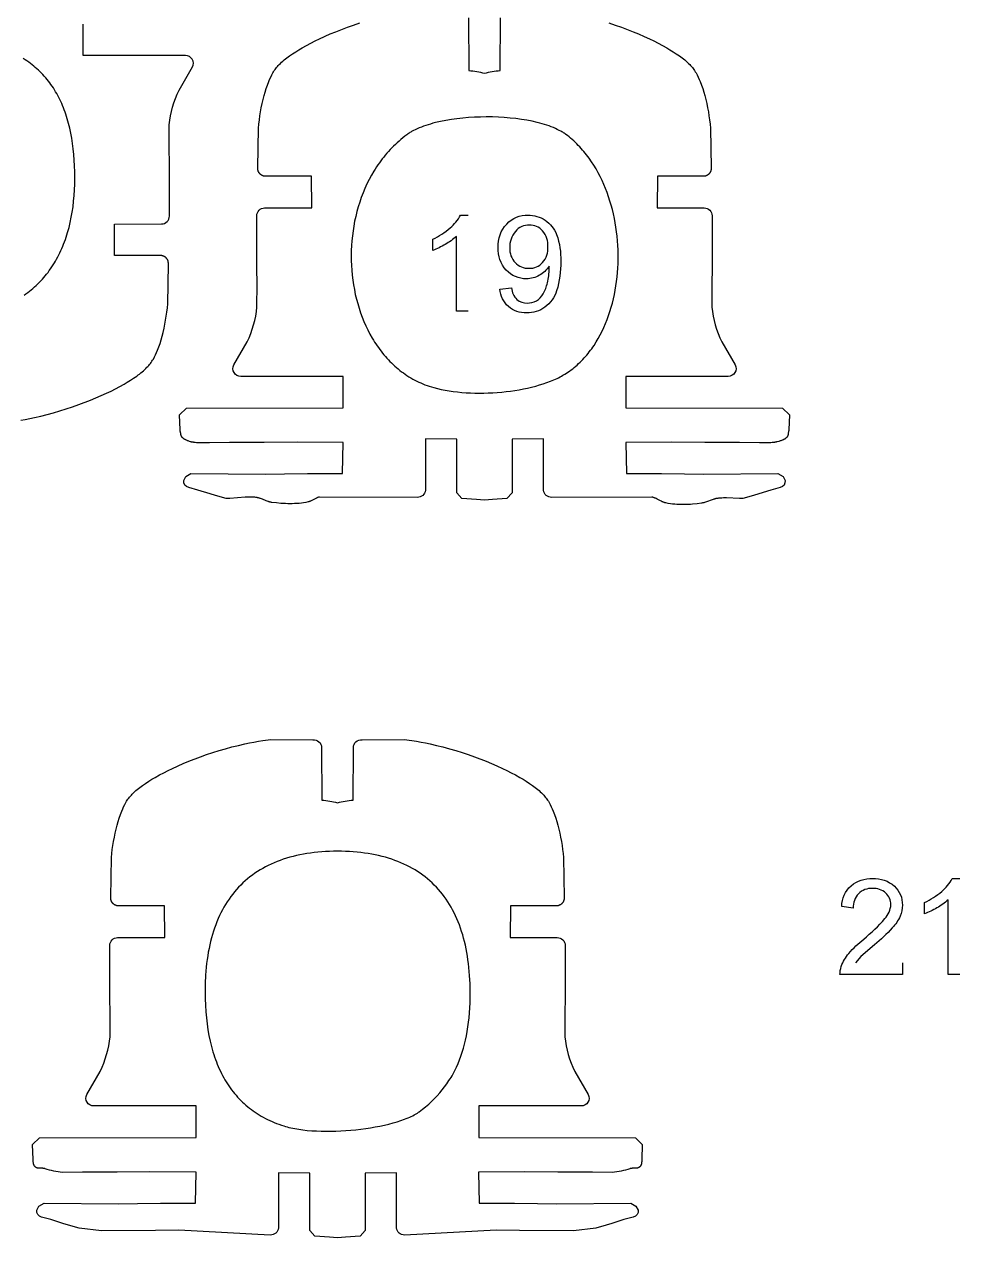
# Model space of a CAD drawing. Extents: x -389 to 108, y -244 to 818.
# Drawn here: x -9.1 to 88.3, y -76.3 to 50.1 of the extents above; entities that cross this region are included whole.
import ezdxf

# ---------------------------------------------------------------- set-up
doc = ezdxf.new("R2010")
doc.units = 0
doc.layers.add('LAYER_1', color=18, linetype='CONTINUOUS')
doc.layers.add('LETTERS', color=1, linetype='CONTINUOUS')

msp = doc.modelspace()

# ---------------------------------------------------------------- linework, layer by layer
at = {"layer": 'LAYER_1'}
for points in [[(37.12, 50.76), (37.15, 45.28, -0.041434), (38.78, 45)], [(38.78, 45, -0.041677), (40.4, 45.28), (40.44, 50.76, -0.444633)], [(-9.5, 8.87), (-9.03, 8.95), (-8.56, 9.04), (-8.09, 9.13), (-7.42, 9.29), (-6.75, 9.45), (-6.08, 9.63), (-5.42, 9.83), (-4.76, 10.03), (-4.11, 10.25), (-3.46, 10.48), (-2.24, 10.94), (-1.68, 11.18), (-1.12, 11.42), (-0.56, 11.68), (-0.1, 11.9), (0.35, 12.13), (0.8, 12.37), (1.25, 12.62), (1.59, 12.82), (1.92, 13.02), (2.25, 13.24), (2.57, 13.46), (2.71, 13.57), (2.85, 13.67), (2.99, 13.78), (3.12, 13.89), (3.26, 14.01), (3.39, 14.12), (3.51, 14.24), (3.64, 14.37), (3.73, 14.46), (3.83, 14.56), (3.91, 14.67), (4, 14.78), (4.08, 14.88), (4.15, 15), (4.23, 15.11), (4.3, 15.23), (4.42, 15.45), (4.53, 15.68), (4.63, 15.9), (4.73, 16.14), (4.87, 16.5), (5, 16.86), (5.11, 17.23), (5.21, 17.6), (5.32, 18.01), (5.42, 18.43), (5.5, 18.86), (5.58, 19.28), (5.65, 19.7), (5.71, 20.13), (5.76, 20.56), (5.8, 20.99), (5.87, 25.12), (5.87, 25.14), (5.87, 25.17), (5.87, 25.19), (5.87, 25.21), (5.87, 25.23), (5.87, 25.25), (5.87, 25.27), (5.86, 25.29), (5.86, 25.31), (5.86, 25.33), (5.85, 25.35), (5.85, 25.38), (5.84, 25.4), (5.84, 25.42), (5.83, 25.44), (5.83, 25.46), (5.82, 25.48), (5.81, 25.49), (5.8, 25.51), (5.8, 25.53), (5.79, 25.55), (5.78, 25.57), (5.77, 25.59), (5.76, 25.61), (5.74, 25.63), (5.73, 25.64), (5.72, 25.66), (5.71, 25.68), (5.7, 25.69), (5.68, 25.71), (5.67, 25.73), (5.65, 25.74), (5.64, 25.76), (5.63, 25.77), (5.61, 25.79), (5.59, 25.8), (5.58, 25.82), (5.56, 25.83), (5.54, 25.84), (5.53, 25.86), (5.51, 25.87), (5.49, 25.88), (5.48, 25.89), (5.46, 25.9), (5.44, 25.91), (5.42, 25.92), (5.4, 25.93), (5.38, 25.94), (5.36, 25.95), (5.34, 25.95), (5.32, 25.96), (5.3, 25.97), (5.28, 25.97), (5.26, 25.98), (5.24, 25.98), (5.22, 25.99), (5.2, 25.99), (5.18, 26), (5.16, 26), (5.14, 26), (5.12, 26), (5.1, 26.01), (5.08, 26.01), (0.4, 26), (0.32, 26.01), (0.29, 26.01), (0.28, 26.01), (0.27, 26.01), (0.25, 29.29), (5.16, 29.3, 0.414363), (5.97, 30.12), (5.97, 35.56), (5.94, 37.22), (5.95, 39.63, -0.088366), (6.98, 43.24), (8.38, 45.65, 0.561891), (7.65, 46.84), (-3.01, 46.84), (-3.01, 50.11)], [(51.74, 50.24), (52.4, 50.02), (53.05, 49.79), (54.27, 49.32), (54.83, 49.09), (55.39, 48.84), (55.95, 48.59), (56.41, 48.37), (56.86, 48.14), (57.31, 47.9), (57.75, 47.65), (58.09, 47.45), (58.42, 47.24), (58.75, 47.03), (59.07, 46.8), (59.36, 46.6), (59.49, 46.49), (59.63, 46.38), (59.76, 46.26), (59.89, 46.14), (60.02, 46.02), (60.15, 45.9), (60.24, 45.8), (60.33, 45.7), (60.42, 45.6), (60.5, 45.49), (60.58, 45.38), (60.66, 45.27), (60.73, 45.16), (60.8, 45.04), (60.92, 44.82), (61.04, 44.59), (61.14, 44.36), (61.24, 44.13), (61.38, 43.77), (61.5, 43.41), (61.62, 43.04), (61.72, 42.67), (61.83, 42.25), (61.92, 41.83), (62.01, 41.41), (62.09, 40.99), (62.15, 40.56), (62.21, 40.14), (62.26, 39.71), (62.3, 39.28), (62.37, 35.14), (62.38, 35.12), (62.38, 35.1), (62.38, 35.08), (62.38, 35.06), (62.38, 35.04), (62.38, 35.02), (62.37, 35), (62.37, 34.97), (62.37, 34.95), (62.36, 34.93), (62.36, 34.91), (62.36, 34.89), (62.35, 34.87), (62.35, 34.85), (62.34, 34.83), (62.33, 34.81), (62.33, 34.79), (62.32, 34.77), (62.31, 34.75), (62.3, 34.73), (62.29, 34.72), (62.28, 34.7), (62.27, 34.68), (62.26, 34.66), (62.25, 34.64), (62.24, 34.62), (62.23, 34.61), (62.22, 34.59), (62.2, 34.57), (62.19, 34.56), (62.18, 34.54), (62.16, 34.52), (62.15, 34.51), (62.13, 34.49), (62.12, 34.48), (62.1, 34.46), (62.08, 34.45), (62.07, 34.44), (62.05, 34.42), (62.03, 34.41), (62.02, 34.4), (62, 34.39), (61.98, 34.38), (61.96, 34.37), (61.94, 34.36), (61.93, 34.35), (61.91, 34.34), (61.89, 34.33), (61.87, 34.32), (61.85, 34.31), (61.83, 34.31), (61.81, 34.3), (61.79, 34.29), (61.77, 34.29), (61.75, 34.28), (61.73, 34.28), (61.71, 34.27), (61.69, 34.27), (61.67, 34.27), (61.65, 34.26), (61.62, 34.26), (61.6, 34.26), (61.58, 34.26), (56.91, 34.26), (56.83, 34.26), (56.8, 34.26), (56.79, 34.26), (56.78, 34.26), (56.76, 30.98), (61.66, 30.97, -0.414085), (62.48, 30.15), (62.48, 24.71), (62.45, 23.05), (62.46, 20.64, 0.088363), (63.48, 17.02), (64.88, 14.62, -0.561733), (64.16, 13.43), (53.5, 13.43), (53.5, 10.16), (69.8, 10.11), (70.52, 9.42), (70.47, 7.86), (70.46, 7.84), (70.46, 7.82), (70.45, 7.79), (70.45, 7.77), (70.44, 7.72), (70.4, 7.46), (70.39, 7.41), (70.39, 7.39), (70.38, 7.36), (70.38, 7.34), (70.37, 7.31), (70.36, 7.29), (70.36, 7.27), (70.35, 7.24), (70.34, 7.23), (70.34, 7.22), (70.33, 7.21), (70.33, 7.2), (70.32, 7.19), (70.32, 7.18), (70.31, 7.17), (70.3, 7.16), (70.3, 7.15), (70.29, 7.14), (70.29, 7.13), (70.28, 7.12), (70.27, 7.11), (70.26, 7.1), (70.25, 7.09), (70.24, 7.07), (70.23, 7.06), (70.22, 7.05), (70.21, 7.04), (70.2, 7.03), (70.18, 7.01), (70.17, 7), (70.16, 6.99), (70.15, 6.98), (70.12, 6.96), (70.09, 6.94), (70.07, 6.92), (70.04, 6.9), (70.01, 6.89), (69.98, 6.87), (69.95, 6.85), (69.92, 6.84), (69.89, 6.82), (69.86, 6.81), (69.83, 6.79), (69.76, 6.77), (69.7, 6.74), (69.63, 6.72), (69.57, 6.7), (69.44, 6.66), (69.25, 6.61), (69.19, 6.6), (69.13, 6.58), (69.08, 6.57), (69.02, 6.56), (68.96, 6.55), (68.84, 6.54), (68.72, 6.53), (68.6, 6.52), (68.36, 6.51), (67.64, 6.5), (67.52, 6.49), (67.4, 6.49), (65.34, 6.53), (61.71, 6.54), (58.29, 6.56), (53.48, 6.55), (53.55, 3.31), (57.2, 3.3), (59.59, 3.26), (61.58, 3.25), (69.33, 3.31), (69.86, 2.99), (70.07, 2.58, -0.39975), (69.57, 1.84), (68.6, 1.59), (67.35, 1.19), (66.77, 1.03), (65.67, 0.69), (65.5, 0.69), (65.33, 0.7), (63.98, 0.76), (63.82, 0.76), (63.65, 0.76), (63.48, 0.75), (63.31, 0.74), (63.14, 0.73), (63.06, 0.72), (62.98, 0.7), (62.93, 0.7), (62.87, 0.69), (62.82, 0.68), (62.77, 0.66), (62.72, 0.65), (62.67, 0.64), (62.57, 0.61), (62.47, 0.57), (61.88, 0.35), (61.78, 0.32), (61.68, 0.29), (61.63, 0.27), (61.58, 0.26), (61.52, 0.25), (61.47, 0.24), (61.42, 0.23), (61.37, 0.22), (60.91, 0.16), (60.45, 0.11), (60.21, 0.09), (59.98, 0.08), (59.75, 0.07), (59.52, 0.07), (59.28, 0.07), (59.05, 0.08), (58.82, 0.09), (58.59, 0.11), (58.36, 0.13), (58.13, 0.16), (57.9, 0.2), (57.67, 0.24), (57.62, 0.26), (57.57, 0.27), (57.53, 0.28), (57.48, 0.3), (57.43, 0.32), (57.39, 0.33), (57.34, 0.35), (57.29, 0.37), (57.2, 0.42), (57.11, 0.46), (56.75, 0.65), (56.66, 0.69), (56.57, 0.73), (56.52, 0.75), (56.48, 0.77), (56.43, 0.79), (56.38, 0.81), (56.34, 0.82), (56.29, 0.83), (56.24, 0.85), (56.19, 0.86), (45.77, 0.82, -0.39837), (44.93, 1.57), (44.91, 6.92), (41.66, 6.89), (41.66, 1.29), (41.12, 0.69), (39.61, 0.61), (38.78, 0.54), (37.94, 0.61), (36.43, 0.69), (35.89, 1.29), (35.89, 6.89), (32.64, 6.92), (32.62, 1.57, -0.398376), (31.79, 0.82), (21.59, 0.86), (21.57, 0.85), (21.55, 0.85), (21.51, 0.84), (21.48, 0.83), (21.44, 0.81), (21.4, 0.8), (21.36, 0.79), (21.33, 0.77), (21.29, 0.75), (21.22, 0.72), (21.15, 0.68), (20.86, 0.53), (20.79, 0.49), (20.72, 0.45), (20.68, 0.44), (20.64, 0.42), (20.61, 0.41), (20.57, 0.39), (20.53, 0.38), (20.49, 0.37), (20.46, 0.36), (20.44, 0.35), (20.42, 0.35), (20.19, 0.3), (19.95, 0.26), (19.72, 0.23), (19.48, 0.2), (19.25, 0.18), (19.01, 0.17), (18.77, 0.16), (18.53, 0.16), (18.3, 0.16), (18.06, 0.17), (17.82, 0.18), (17.58, 0.19), (17.11, 0.24), (16.64, 0.3), (16.59, 0.3), (16.54, 0.31), (16.49, 0.32), (16.44, 0.34), (16.39, 0.35), (16.34, 0.37), (16.29, 0.38), (16.24, 0.4), (16.14, 0.43), (16.04, 0.47), (15.66, 0.63), (15.56, 0.67), (15.46, 0.71), (15.41, 0.72), (15.36, 0.74), (15.31, 0.75), (15.26, 0.77), (15.21, 0.78), (15.16, 0.79), (15.11, 0.8), (15.06, 0.81), (14.96, 0.82), (14.86, 0.83), (14.76, 0.84), (14.66, 0.84), (14.47, 0.85), (14.27, 0.85), (14.07, 0.85), (13.87, 0.84), (12.28, 0.71), (12.08, 0.7), (11.88, 0.69), (10.78, 1.03), (10.2, 1.19), (8.95, 1.59), (7.98, 1.84, -0.399527), (7.48, 2.58), (7.7, 2.99), (8.22, 3.31), (15.98, 3.25), (17.96, 3.26), (20.35, 3.3), (24.01, 3.31), (24.07, 6.55), (19.26, 6.56), (15.84, 6.54), (12.22, 6.53), (10.15, 6.49), (10.02, 6.49), (9.9, 6.5), (9.02, 6.51), (8.9, 6.51), (8.78, 6.52), (8.65, 6.53), (8.59, 6.54), (8.53, 6.55), (8.47, 6.56), (8.41, 6.57), (8.35, 6.58), (8.29, 6.59), (8.23, 6.61), (8.17, 6.62), (8.05, 6.66), (7.93, 6.7), (7.87, 6.72), (7.81, 6.75), (7.75, 6.77), (7.69, 6.8), (7.66, 6.81), (7.63, 6.83), (7.6, 6.84), (7.57, 6.86), (7.55, 6.88), (7.52, 6.89), (7.49, 6.91), (7.47, 6.93), (7.44, 6.95), (7.42, 6.97), (7.4, 6.99), (7.37, 7.01), (7.35, 7.03), (7.34, 7.04), (7.33, 7.05), (7.32, 7.06), (7.31, 7.07), (7.3, 7.09), (7.29, 7.1), (7.28, 7.11), (7.27, 7.12), (7.27, 7.13), (7.26, 7.14), (7.25, 7.15), (7.25, 7.16), (7.24, 7.17), (7.24, 7.18), (7.23, 7.19), (7.23, 7.2), (7.22, 7.21), (7.22, 7.22), (7.21, 7.23), (7.21, 7.25), (7.2, 7.27), (7.19, 7.29), (7.18, 7.32), (7.18, 7.34), (7.17, 7.36), (7.17, 7.39), (7.16, 7.41), (7.15, 7.46), (7.11, 7.72), (7.11, 7.77), (7.1, 7.82), (7.09, 7.84), (7.09, 7.86), (7.03, 9.42), (7.75, 10.11), (24.05, 10.16), (24.05, 13.43), (13.4, 13.43, -0.561899), (12.67, 14.62), (14.07, 17.02, 0.088374), (15.09, 20.64), (15.11, 23.05), (15.07, 24.71), (15.07, 30.15, -0.414408), (15.89, 30.97), (20.8, 30.98), (20.78, 34.26), (20.77, 34.26), (20.76, 34.26), (20.73, 34.26), (20.37, 34.26), (15.97, 34.26), (15.95, 34.26), (15.93, 34.26), (15.91, 34.26), (15.89, 34.27), (15.87, 34.27), (15.84, 34.27), (15.82, 34.28), (15.8, 34.28), (15.78, 34.29), (15.76, 34.29), (15.74, 34.3), (15.72, 34.31), (15.7, 34.31), (15.68, 34.32), (15.66, 34.33), (15.65, 34.34), (15.63, 34.35), (15.61, 34.36), (15.59, 34.37), (15.57, 34.38), (15.55, 34.39), (15.54, 34.4), (15.52, 34.41), (15.5, 34.42), (15.48, 34.44), (15.47, 34.45), (15.45, 34.46), (15.44, 34.48), (15.42, 34.49), (15.41, 34.51), (15.39, 34.52), (15.38, 34.54), (15.36, 34.56), (15.35, 34.57), (15.34, 34.59), (15.32, 34.61), (15.31, 34.62), (15.3, 34.64), (15.29, 34.66), (15.28, 34.68), (15.27, 34.7), (15.26, 34.72), (15.25, 34.73), (15.24, 34.75), (15.23, 34.77), (15.23, 34.79), (15.22, 34.81), (15.21, 34.83), (15.21, 34.85), (15.2, 34.87), (15.2, 34.89), (15.19, 34.91), (15.19, 34.93), (15.18, 34.95), (15.18, 34.97), (15.18, 35), (15.18, 35.02), (15.18, 35.04), (15.18, 35.06), (15.18, 35.08), (15.18, 35.1), (15.18, 35.12), (15.18, 35.14), (15.25, 39.28), (15.29, 39.71), (15.34, 40.14), (15.4, 40.56), (15.47, 40.99), (15.54, 41.41), (15.63, 41.83), (15.73, 42.25), (15.83, 42.67), (15.94, 43.04), (16.05, 43.41), (16.18, 43.77), (16.31, 44.13), (16.41, 44.36), (16.52, 44.59), (16.63, 44.82), (16.75, 45.04), (16.82, 45.16), (16.89, 45.27), (16.97, 45.38), (17.05, 45.49), (17.13, 45.6), (17.22, 45.7), (17.31, 45.8), (17.41, 45.9), (17.53, 46.02), (17.66, 46.14), (17.79, 46.26), (17.92, 46.38), (18.06, 46.49), (18.2, 46.6), (18.34, 46.7), (18.48, 46.8), (18.8, 47.03), (19.13, 47.24), (19.46, 47.45), (19.8, 47.65), (20.24, 47.9), (20.69, 48.14), (21.15, 48.37), (21.61, 48.59), (22.72, 49.09), (23.29, 49.32), (24.5, 49.79), (25.15, 50.02), (25.81, 50.24)]]:
    msp.add_lwpolyline(points, format="xyb", dxfattribs=at)
msp.add_lwpolyline([(-9.15, 21.9), (-8.96, 22.03), (-8.78, 22.16), (-8.59, 22.3), (-8.41, 22.45), (-8.24, 22.59), (-8.07, 22.74), (-7.9, 22.9), (-7.73, 23.05), (-7.57, 23.22), (-7.41, 23.38), (-7.25, 23.55), (-7.1, 23.72), (-6.95, 23.9), (-6.81, 24.08), (-6.66, 24.26), (-6.53, 24.45), (-6.39, 24.64), (-6.26, 24.84), (-6.13, 25.03), (-6, 25.24), (-5.88, 25.44), (-5.77, 25.65), (-5.65, 25.86), (-5.54, 26.08), (-5.43, 26.3), (-5.33, 26.52), (-5.23, 26.75), (-5.13, 26.98), (-5.04, 27.21), (-4.95, 27.44), (-4.86, 27.68), (-4.78, 27.93), (-4.62, 28.42), (-4.48, 28.93), (-4.35, 29.45), (-4.24, 29.99), (-4.15, 30.54), (-4.06, 31.1), (-4, 31.67), (-3.94, 32.25), (-3.91, 32.85), (-3.88, 33.46), (-3.87, 34.08), (-3.88, 34.72), (-3.9, 35.34), (-3.93, 35.94), (-3.98, 36.53), (-4.04, 37.11), (-4.11, 37.67), (-4.19, 38.22), (-4.29, 38.75), (-4.4, 39.26), (-4.52, 39.77), (-4.66, 40.25), (-4.81, 40.73), (-4.89, 40.96), (-4.97, 41.19), (-5.06, 41.41), (-5.15, 41.63), (-5.24, 41.85), (-5.34, 42.06), (-5.44, 42.27), (-5.54, 42.48), (-5.65, 42.68), (-5.76, 42.88), (-5.87, 43.07), (-5.99, 43.27), (-6.11, 43.46), (-6.23, 43.64), (-6.36, 43.82), (-6.49, 44), (-6.63, 44.18), (-6.76, 44.35), (-6.9, 44.52), (-7.05, 44.68), (-7.2, 44.85), (-7.35, 45), (-7.5, 45.16), (-7.66, 45.31), (-7.82, 45.46), (-7.99, 45.6), (-8.15, 45.75), (-8.33, 45.88), (-8.5, 46.02), (-8.68, 46.15), (-8.86, 46.28), (-9.05, 46.4), (-9.24, 46.53)], dxfattribs=at)
for points in [[(46.95, 13.54), (47.13, 13.64), (47.3, 13.75), (47.47, 13.86), (47.64, 13.98), (47.8, 14.1), (47.96, 14.22), (48.12, 14.35), (48.28, 14.48), (48.43, 14.61), (48.58, 14.75), (48.73, 14.89), (48.87, 15.04), (49.02, 15.19), (49.16, 15.34), (49.29, 15.49), (49.43, 15.65), (49.56, 15.81), (49.69, 15.97), (49.81, 16.14), (49.94, 16.31), (50.06, 16.48), (50.18, 16.65), (50.41, 17.01), (50.62, 17.38), (50.83, 17.75), (51.03, 18.14), (51.21, 18.53), (51.38, 18.93), (51.55, 19.35), (51.7, 19.76), (51.84, 20.19), (51.97, 20.62), (52.09, 21.06), (52.2, 21.5), (52.3, 21.95), (52.39, 22.4), (52.46, 22.86), (52.53, 23.32), (52.58, 23.78), (52.63, 24.25), (52.66, 24.71), (52.68, 25.18), (52.69, 25.66), (52.69, 26.13), (52.68, 26.6), (52.66, 27.07), (52.63, 27.54), (52.58, 28.02), (52.53, 28.49), (52.46, 28.95), (52.39, 29.42), (52.3, 29.88), (52.2, 30.34), (52.09, 30.79), (51.97, 31.24), (51.84, 31.69), (51.7, 32.13), (51.54, 32.56), (51.38, 32.99), (51.2, 33.41), (51.02, 33.83), (50.82, 34.24), (50.61, 34.64), (50.39, 35.03), (50.16, 35.41), (49.92, 35.78), (49.67, 36.14), (49.4, 36.49), (49.27, 36.67), (49.13, 36.83), (48.99, 37), (48.84, 37.16), (48.69, 37.32), (48.54, 37.48), (48.39, 37.64), (48.24, 37.79), (48.08, 37.94), (47.92, 38.08), (47.75, 38.22), (47.59, 38.36), (47.42, 38.5), (47.25, 38.63), (47.17, 38.68), (47.09, 38.74), (47.01, 38.79), (46.92, 38.85), (46.83, 38.9), (46.74, 38.95), (46.56, 39.05), (46.36, 39.15), (46.16, 39.25), (45.95, 39.34), (45.73, 39.43), (45.51, 39.51), (45.27, 39.59), (45.03, 39.67), (44.79, 39.74), (44.53, 39.81), (44.28, 39.87), (43.74, 39.99), (43.19, 40.1), (42.62, 40.19), (42.04, 40.27), (41.44, 40.33), (40.83, 40.38), (40.22, 40.42), (39.6, 40.44), (38.97, 40.44), (38.35, 40.43), (37.73, 40.41), (37.12, 40.37), (36.51, 40.32), (35.91, 40.26), (35.33, 40.18), (34.75, 40.08), (34.2, 39.97), (33.67, 39.85), (33.41, 39.78), (33.15, 39.71), (32.91, 39.64), (32.67, 39.56), (32.43, 39.48), (32.21, 39.39), (31.99, 39.31), (31.77, 39.21), (31.57, 39.12), (31.38, 39.02), (31.19, 38.92), (31.1, 38.86), (31.01, 38.81), (30.93, 38.76), (30.84, 38.7), (30.76, 38.64), (30.68, 38.59), (30.48, 38.43), (30.27, 38.27), (30.07, 38.1), (29.88, 37.93), (29.68, 37.76), (29.5, 37.59), (29.31, 37.41), (29.13, 37.22), (28.96, 37.04), (28.78, 36.85), (28.62, 36.66), (28.45, 36.46), (28.29, 36.27), (28.13, 36.07), (27.98, 35.86), (27.83, 35.66), (27.68, 35.45), (27.54, 35.24), (27.4, 35.02), (27.27, 34.81), (27.01, 34.37), (26.77, 33.92), (26.54, 33.47), (26.33, 33), (26.14, 32.53), (25.95, 32.05), (25.79, 31.57), (25.63, 31.08), (25.49, 30.59), (25.37, 30.09), (25.26, 29.59), (25.17, 29.08), (25.09, 28.57), (25.02, 28.06), (24.97, 27.55), (24.93, 27.04), (24.91, 26.52), (24.9, 26.01), (24.91, 25.5), (24.93, 24.99), (24.96, 24.48), (25.01, 23.97), (25.07, 23.46), (25.14, 22.96), (25.23, 22.46), (25.33, 21.97), (25.45, 21.48), (25.58, 21), (25.72, 20.52), (25.87, 20.06), (26.04, 19.59), (26.23, 19.14), (26.42, 18.69), (26.63, 18.26), (26.85, 17.83), (27.09, 17.41), (27.21, 17.21), (27.34, 17), (27.47, 16.8), (27.6, 16.61), (27.73, 16.42), (27.87, 16.22), (28.01, 16.04), (28.16, 15.85), (28.31, 15.67), (28.46, 15.49), (28.61, 15.32), (28.77, 15.15), (28.93, 14.98), (29.09, 14.82), (29.26, 14.66), (29.43, 14.5), (29.61, 14.35), (29.78, 14.2), (29.96, 14.05), (30.14, 13.91), (30.33, 13.78), (30.52, 13.64), (30.71, 13.51), (30.91, 13.39), (31.11, 13.27), (31.31, 13.15), (31.51, 13.04), (31.72, 12.94), (31.93, 12.83), (32.14, 12.74), (32.36, 12.64), (32.58, 12.56), (32.8, 12.47), (33.03, 12.4), (33.25, 12.32), (33.49, 12.25), (33.87, 12.15), (34.27, 12.06), (34.68, 11.98), (35.1, 11.91), (35.53, 11.85), (35.96, 11.8), (36.41, 11.75), (36.86, 11.72), (37.32, 11.7), (37.78, 11.68), (38.24, 11.68), (38.71, 11.68), (39.17, 11.7), (39.64, 11.72), (40.11, 11.75), (40.57, 11.79), (41.03, 11.84), (41.49, 11.9), (41.95, 11.96), (42.39, 12.03), (42.84, 12.12), (43.27, 12.21), (43.69, 12.31), (44.11, 12.41), (44.51, 12.53), (44.9, 12.65), (45.28, 12.78), (45.65, 12.91), (46, 13.06), (46.17, 13.13), (46.34, 13.21), (46.5, 13.29), (46.65, 13.37), (46.81, 13.45)], [(31.97, -63.17), (32.32, -62.91), (32.65, -62.64), (32.97, -62.36), (33.27, -62.08), (33.57, -61.79), (33.85, -61.5), (34.12, -61.2), (34.38, -60.89), (34.63, -60.57), (34.86, -60.25), (34.97, -60.09), (35.08, -59.92), (35.19, -59.75), (35.3, -59.58), (35.4, -59.41), (35.5, -59.23), (35.68, -58.88), (35.86, -58.51), (36.03, -58.14), (36.19, -57.76), (36.33, -57.37), (36.47, -56.96), (36.59, -56.55), (36.7, -56.13), (36.81, -55.7), (36.9, -55.25), (36.98, -54.8), (37.05, -54.33), (37.12, -53.85), (37.17, -53.37), (37.21, -52.86), (37.25, -52.35), (37.27, -51.83), (37.28, -51.29), (37.29, -50.74), (37.27, -49.85), (37.23, -48.99), (37.2, -48.56), (37.16, -48.15), (37.12, -47.74), (37.06, -47.34), (37.01, -46.95), (36.94, -46.56), (36.87, -46.18), (36.79, -45.81), (36.7, -45.44), (36.61, -45.08), (36.51, -44.73), (36.4, -44.38), (36.29, -44.04), (36.17, -43.71), (36.04, -43.38), (35.91, -43.06), (35.77, -42.75), (35.62, -42.45), (35.46, -42.15), (35.3, -41.86), (35.13, -41.57), (34.96, -41.3), (34.78, -41.03), (34.59, -40.76), (34.4, -40.51), (34.2, -40.26), (33.99, -40.01), (33.77, -39.78), (33.55, -39.55), (33.33, -39.33), (33.09, -39.12), (32.85, -38.91), (32.6, -38.71), (32.35, -38.52), (32.09, -38.33), (31.82, -38.15), (31.55, -37.98), (31.27, -37.82), (30.98, -37.66), (30.69, -37.51), (30.39, -37.37), (30.08, -37.23), (29.77, -37.1), (29.45, -36.98), (29.13, -36.87), (28.79, -36.76), (28.46, -36.66), (28.11, -36.57), (27.76, -36.49), (27.4, -36.41), (27.04, -36.34), (26.67, -36.28), (26.29, -36.22), (25.91, -36.17), (25.52, -36.13), (25.12, -36.1), (24.72, -36.07), (24.31, -36.05), (23.9, -36.04), (23.48, -36.04), (23.06, -36.04), (22.64, -36.05), (22.24, -36.07), (21.83, -36.1), (21.44, -36.13), (21.05, -36.17), (20.67, -36.22), (20.29, -36.28), (19.92, -36.34), (19.56, -36.41), (19.2, -36.49), (18.85, -36.57), (18.5, -36.66), (18.17, -36.76), (17.83, -36.87), (17.51, -36.98), (17.19, -37.1), (16.88, -37.23), (16.57, -37.37), (16.27, -37.51), (15.98, -37.66), (15.69, -37.82), (15.41, -37.98), (15.14, -38.15), (14.87, -38.33), (14.61, -38.52), (14.35, -38.71), (14.11, -38.91), (13.87, -39.12), (13.63, -39.33), (13.4, -39.55), (13.18, -39.78), (12.97, -40.01), (12.76, -40.26), (12.56, -40.5), (12.37, -40.76), (12.18, -41.02), (12, -41.29), (11.82, -41.57), (11.65, -41.85), (11.49, -42.14), (11.34, -42.44), (11.19, -42.74), (11.05, -43.05), (10.92, -43.37), (10.79, -43.7), (10.67, -44.03), (10.56, -44.37), (10.45, -44.71), (10.35, -45.06), (10.26, -45.42), (10.17, -45.79), (10.1, -46.16), (10.02, -46.54), (9.96, -46.92), (9.9, -47.32), (9.85, -47.71), (9.81, -48.12), (9.77, -48.53), (9.74, -48.95), (9.7, -49.81), (9.69, -50.69), (9.7, -51.39), (9.72, -52.07), (9.77, -52.74), (9.83, -53.38), (9.9, -54.02), (9.99, -54.63), (10.09, -55.23), (10.22, -55.81), (10.35, -56.37), (10.43, -56.65), (10.51, -56.92), (10.59, -57.19), (10.68, -57.45), (10.77, -57.71), (10.86, -57.96), (10.96, -58.21), (11.06, -58.46), (11.17, -58.7), (11.28, -58.94), (11.39, -59.17), (11.51, -59.4), (11.63, -59.62), (11.76, -59.84), (11.89, -60.06), (12.02, -60.27), (12.16, -60.48), (12.3, -60.68), (12.45, -60.88), (12.6, -61.08), (12.75, -61.27), (12.91, -61.45), (13.07, -61.64), (13.24, -61.81), (13.41, -61.99), (13.58, -62.16), (13.76, -62.32), (13.94, -62.48), (14.13, -62.64), (14.32, -62.79), (14.51, -62.94), (14.71, -63.08), (14.91, -63.22), (15.11, -63.36), (15.32, -63.49), (15.53, -63.61), (15.75, -63.74), (15.97, -63.85), (16.2, -63.97), (16.43, -64.08), (16.66, -64.18), (16.89, -64.28), (17.13, -64.38), (17.38, -64.47), (17.63, -64.56), (17.88, -64.64), (18.05, -64.7), (18.24, -64.75), (18.42, -64.8), (18.62, -64.84), (18.81, -64.88), (19.02, -64.92), (19.44, -64.99), (19.88, -65.05), (20.33, -65.1), (20.8, -65.14), (21.29, -65.16), (21.78, -65.18), (22.28, -65.19), (22.79, -65.18), (23.31, -65.17), (23.83, -65.15), (24.35, -65.12), (25.39, -65.03), (25.9, -64.97), (26.41, -64.9), (26.92, -64.83), (27.41, -64.74), (27.89, -64.65), (28.37, -64.55), (28.82, -64.44), (29.26, -64.33), (29.68, -64.21), (30.08, -64.08), (30.46, -63.94), (30.64, -63.87), (30.82, -63.8), (30.99, -63.73), (31.15, -63.65), (31.31, -63.58), (31.45, -63.5), (31.6, -63.42), (31.73, -63.34), (31.79, -63.3), (31.86, -63.25), (31.92, -63.21)]]:
    msp.add_lwpolyline(points, close=True, dxfattribs=at)
msp.add_lwpolyline([(23.47, -30.98, -0.041509), (25.09, -30.7), (25.13, -25.23, -0.444277), (26.03, -24.42), (30.41, -24.41), (30.42, -24.41), (31.23, -24.51), (31.7, -24.58), (32.17, -24.66), (32.64, -24.75), (33.11, -24.85), (33.78, -25.01), (34.45, -25.17), (35.12, -25.35), (35.78, -25.54), (36.44, -25.75), (37.09, -25.97), (37.74, -26.2), (38.96, -26.66), (39.52, -26.9), (40.08, -27.14), (40.64, -27.4), (41.1, -27.62), (41.55, -27.85), (42, -28.09), (42.45, -28.34), (42.79, -28.53), (43.12, -28.74), (43.45, -28.96), (43.77, -29.18), (43.91, -29.28), (44.05, -29.39), (44.19, -29.5), (44.32, -29.61), (44.46, -29.72), (44.59, -29.84), (44.72, -29.96), (44.84, -30.08), (44.94, -30.18), (45.03, -30.28), (45.11, -30.39), (45.2, -30.49), (45.28, -30.6), (45.35, -30.72), (45.43, -30.83), (45.5, -30.95), (45.62, -31.17), (45.73, -31.39), (45.84, -31.62), (45.93, -31.85), (46.07, -32.21), (46.2, -32.58), (46.31, -32.95), (46.42, -33.32), (46.52, -33.73), (46.62, -34.15), (46.7, -34.57), (46.78, -35), (46.85, -35.42), (46.91, -35.85), (46.96, -36.28), (47, -36.7), (47.07, -40.84), (47.07, -40.86), (47.07, -40.88), (47.07, -40.91), (47.07, -40.93), (47.07, -40.95), (47.07, -40.97), (47.07, -40.99), (47.07, -41.01), (47.06, -41.03), (47.06, -41.05), (47.06, -41.07), (47.05, -41.09), (47.05, -41.11), (47.04, -41.13), (47.03, -41.15), (47.03, -41.17), (47.02, -41.19), (47.01, -41.21), (47, -41.23), (47, -41.25), (46.99, -41.27), (46.98, -41.29), (46.97, -41.31), (46.96, -41.33), (46.95, -41.34), (46.93, -41.36), (46.92, -41.38), (46.91, -41.4), (46.9, -41.41), (46.88, -41.43), (46.87, -41.45), (46.86, -41.46), (46.84, -41.48), (46.83, -41.49), (46.81, -41.51), (46.8, -41.52), (46.78, -41.54), (46.76, -41.55), (46.75, -41.56), (46.73, -41.57), (46.71, -41.59), (46.69, -41.6), (46.68, -41.61), (46.66, -41.62), (46.64, -41.63), (46.62, -41.64), (46.6, -41.65), (46.58, -41.66), (46.56, -41.66), (46.54, -41.67), (46.52, -41.68), (46.5, -41.69), (46.48, -41.69), (46.46, -41.7), (46.44, -41.7), (46.42, -41.71), (46.4, -41.71), (46.38, -41.72), (46.36, -41.72), (46.34, -41.72), (46.32, -41.72), (46.3, -41.72), (46.28, -41.73), (41.61, -41.72), (41.52, -41.72), (41.49, -41.73), (41.48, -41.73), (41.47, -41.73), (41.45, -45.01), (46.36, -45.02, -0.414297), (47.18, -45.83), (47.18, -51.27), (47.14, -52.94), (47.15, -55.35, 0.088487), (48.18, -58.96), (49.58, -61.37, -0.561463), (48.85, -62.56), (38.19, -62.56), (38.19, -65.83), (54.5, -65.88), (55.21, -66.57), (55.16, -68.12), (55.16, -68.22), (55.15, -68.33), (55.15, -68.38), (55.14, -68.43), (55.13, -68.48), (55.13, -68.51), (55.13, -68.53), (55.12, -68.56), (55.11, -68.58), (55.11, -68.61), (55.1, -68.63), (55.09, -68.65), (55.08, -68.68), (55.08, -68.7), (55.07, -68.72), (55.06, -68.73), (55.06, -68.75), (55.05, -68.76), (55.04, -68.77), (55.04, -68.78), (55.03, -68.79), (55.03, -68.8), (55.02, -68.81), (55.01, -68.82), (55.01, -68.83), (55, -68.84), (54.99, -68.85), (54.98, -68.86), (54.97, -68.87), (54.97, -68.88), (54.96, -68.89), (54.94, -68.9), (54.93, -68.91), (54.92, -68.93), (54.9, -68.94), (54.9, -68.94), (54.89, -68.95), (54.88, -68.95), (54.88, -68.96), (54.87, -68.96), (54.86, -68.97), (54.86, -68.97), (54.85, -68.98), (54.83, -68.98), (54.82, -68.99), (54.81, -69), (54.79, -69.01), (54.78, -69.01), (54.76, -69.02), (54.75, -69.02), (54.73, -69.03), (54.72, -69.03), (54.7, -69.03), (54.68, -69.04), (54.67, -69.04), (54.65, -69.04), (54.64, -69.05), (54.62, -69.05), (54.61, -69.05), (54.57, -69.05), (54.54, -69.05), (54.51, -69.05), (54.27, -69.05), (54.23, -69.05), (54.2, -69.05), (54.16, -69.05), (54.13, -69.06), (54.09, -69.06), (54.07, -69.06), (54.06, -69.07), (54.04, -69.07), (54.02, -69.07), (54, -69.08), (53.98, -69.08), (53.97, -69.09), (53.95, -69.09), (53.93, -69.1), (53.91, -69.1, -0.054655), (52.1, -69.5), (50.03, -69.45), (46.41, -69.44), (42.99, -69.43), (38.17, -69.44), (38.24, -72.68), (41.9, -72.69), (44.29, -72.72), (46.27, -72.74), (54.03, -72.68), (54.55, -73), (54.77, -73.4, -0.399544), (54.27, -74.14), (53.3, -74.4), (52.05, -74.8), (51.46, -74.96), (50.37, -75.29), (48.04, -75.55), (42.43, -75.52), (39.98, -75.5), (30.46, -76.01, -0.398265), (29.62, -75.26), (29.61, -69.53), (26.35, -69.55), (26.35, -75.53), (25.82, -76.13), (24.31, -76.22), (23.47, -76.28), (22.63, -76.22), (21.12, -76.13), (20.59, -75.53), (20.59, -69.55), (17.33, -69.53), (17.32, -75.26, -0.398267), (16.48, -76.01), (6.96, -75.5), (4.51, -75.52), (-1.1, -75.55), (-3.42, -75.29), (-4.52, -74.96), (-5.11, -74.8), (-6.36, -74.4), (-7.33, -74.14, -0.400133), (-7.82, -73.4), (-7.61, -73), (-7.08, -72.68), (0.67, -72.74), (2.65, -72.72), (5.05, -72.69), (8.7, -72.68), (8.77, -69.44), (3.95, -69.43), (0.53, -69.44), (-3.09, -69.45), (-5.16, -69.5, -0.054627), (-6.97, -69.1), (-6.99, -69.1), (-7.01, -69.09), (-7.02, -69.09), (-7.04, -69.08), (-7.06, -69.08), (-7.08, -69.07), (-7.1, -69.07), (-7.11, -69.07), (-7.13, -69.06), (-7.15, -69.06), (-7.18, -69.06), (-7.22, -69.05), (-7.26, -69.05), (-7.29, -69.05), (-7.33, -69.05), (-7.57, -69.05), (-7.6, -69.05), (-7.63, -69.05), (-7.66, -69.05), (-7.68, -69.05), (-7.7, -69.05), (-7.71, -69.04), (-7.73, -69.04), (-7.74, -69.04), (-7.76, -69.03), (-7.77, -69.03), (-7.79, -69.03), (-7.8, -69.02), (-7.82, -69.02), (-7.83, -69.01), (-7.85, -69.01), (-7.86, -69), (-7.88, -68.99), (-7.89, -68.98), (-7.91, -68.98), (-7.91, -68.97), (-7.92, -68.97), (-7.93, -68.96), (-7.93, -68.96), (-7.94, -68.95), (-7.95, -68.95), (-7.96, -68.94), (-7.96, -68.94), (-7.98, -68.93), (-7.99, -68.91), (-8, -68.9), (-8.02, -68.89), (-8.02, -68.88), (-8.03, -68.87), (-8.04, -68.86), (-8.05, -68.85), (-8.06, -68.84), (-8.06, -68.83), (-8.07, -68.82), (-8.08, -68.81), (-8.08, -68.8), (-8.09, -68.79), (-8.1, -68.78), (-8.1, -68.77), (-8.11, -68.76), (-8.11, -68.75), (-8.12, -68.73), (-8.12, -68.72), (-8.13, -68.7), (-8.14, -68.68), (-8.15, -68.65), (-8.16, -68.63), (-8.17, -68.61), (-8.17, -68.58), (-8.18, -68.56), (-8.18, -68.53), (-8.19, -68.51), (-8.19, -68.48), (-8.2, -68.43), (-8.21, -68.38), (-8.21, -68.33), (-8.22, -68.22), (-8.22, -68.12), (-8.27, -66.57), (-7.56, -65.88), (8.75, -65.83), (8.75, -62.56), (-1.91, -62.56, -0.562207), (-2.63, -61.37), (-1.24, -58.96, 0.088367), (-0.21, -55.35), (-0.2, -52.94), (-0.23, -51.27), (-0.23, -45.83, -0.414385), (0.58, -45.02), (5.49, -45.01), (5.47, -41.73), (5.46, -41.73), (5.45, -41.73), (5.42, -41.72), (5.06, -41.72), (0.67, -41.73), (0.64, -41.72), (0.62, -41.72), (0.6, -41.72), (0.58, -41.72), (0.56, -41.72), (0.54, -41.71), (0.52, -41.71), (0.5, -41.7), (0.48, -41.7), (0.46, -41.69), (0.44, -41.69), (0.42, -41.68), (0.4, -41.67), (0.38, -41.66), (0.36, -41.66), (0.34, -41.65), (0.32, -41.64), (0.3, -41.63), (0.28, -41.62), (0.27, -41.61), (0.25, -41.6), (0.23, -41.59), (0.21, -41.57), (0.2, -41.56), (0.18, -41.55), (0.16, -41.54), (0.15, -41.52), (0.13, -41.51), (0.12, -41.49), (0.1, -41.48), (0.09, -41.46), (0.07, -41.45), (0.06, -41.43), (0.04, -41.41), (0.03, -41.4), (0.02, -41.38), (0.01, -41.36), (0, -41.34), (-0.02, -41.33), (-0.03, -41.31), (-0.04, -41.29), (-0.05, -41.27), (-0.05, -41.25), (-0.06, -41.23), (-0.07, -41.21), (-0.08, -41.19), (-0.09, -41.17), (-0.09, -41.15), (-0.1, -41.13), (-0.1, -41.11), (-0.11, -41.09), (-0.11, -41.07), (-0.12, -41.05), (-0.12, -41.03), (-0.12, -41.01), (-0.13, -40.99), (-0.13, -40.97), (-0.13, -40.95), (-0.13, -40.93), (-0.13, -40.91), (-0.13, -40.88), (-0.13, -40.86), (-0.13, -40.84), (-0.06, -36.7), (-0.01, -36.28), (0.03, -35.85), (0.09, -35.42), (0.16, -35), (0.24, -34.57), (0.33, -34.15), (0.42, -33.73), (0.53, -33.32), (0.63, -32.95), (0.75, -32.58), (0.87, -32.21), (1.01, -31.85), (1.11, -31.62), (1.21, -31.39), (1.33, -31.17), (1.45, -30.95), (1.51, -30.83), (1.59, -30.72), (1.66, -30.6), (1.74, -30.49), (1.83, -30.39), (1.92, -30.28), (2.01, -30.18), (2.1, -30.08), (2.23, -29.96), (2.35, -29.84), (2.49, -29.72), (2.62, -29.61), (2.75, -29.5), (2.89, -29.39), (3.03, -29.28), (3.17, -29.18), (3.5, -28.96), (3.82, -28.74), (4.16, -28.53), (4.49, -28.34), (4.94, -28.09), (5.39, -27.85), (5.84, -27.62), (6.3, -27.4), (7.42, -26.9), (7.98, -26.66), (9.2, -26.2), (9.85, -25.97), (10.5, -25.75), (11.16, -25.54), (11.82, -25.35), (12.49, -25.17), (13.16, -25.01), (13.83, -24.85), (14.3, -24.75), (14.77, -24.66), (15.24, -24.58), (15.71, -24.51), (16.52, -24.41), (16.53, -24.41), (20.91, -24.42, -0.444152), (21.81, -25.23), (21.85, -30.7, -0.04161), (23.47, -30.98)], format="xyb", close=True, dxfattribs=at)
at = {"layer": 'LETTERS'}
for points in [[(37.07, 20.22), (35.86, 20.22), (35.86, 28.01, -0.056472), (34.69, 27.17, -0.043354), (33.39, 26.54), (33.39, 27.72, 0.072812), (35.2, 28.89, 0.094573), (36.29, 30.22), (37.07, 30.22)], [(40.38, 22.51), (41.59, 22.63, 0.166693), (42.15, 21.43, 0.189901), (43.22, 21.06, 0.271367), (44.89, 22.01, 0.070359), (45.33, 23.17, 0.061052), (45.51, 24.66), (45.5, 24.9, -0.124963), (44.5, 23.95, -0.133015), (43.14, 23.59, -0.214712), (41.05, 24.49, -0.19836), (40.2, 26.85, -0.200018), (41.09, 29.29, -0.212988), (43.31, 30.22, -0.149189), (45.08, 29.7, -0.150589), (46.29, 28.2, -0.096672), (46.71, 25.4, -0.084583), (46.29, 22.35, -0.151782), (45.07, 20.63, -0.162389), (43.16, 20.04, -0.187715), (41.27, 20.69, -0.187552), (40.38, 22.51)], [(45.38, 26.91, 0.188792), (44.83, 28.58, 0.223569), (43.45, 29.19, 0.222824), (42, 28.53, 0.190504), (41.41, 26.81, 0.19933), (41.97, 25.27, 0.213795), (43.42, 24.68, 0.217138), (44.83, 25.27, 0.194331), (45.38, 26.91)], [(82.29, -47.67), (82.29, -48.88), (75.79, -48.88, -0.097474), (75.93, -48.02, -0.08646), (76.7, -46.68, -0.045911), (78.26, -45.18, 0.040779), (80.47, -43.05, 0.172586), (81.09, -41.59, 0.219617), (80.56, -40.39, 0.193668), (79.17, -39.9, 0.206195), (77.72, -40.45, 0.202699), (77.17, -41.95), (75.97, -41.77, -0.196814), (76.94, -39.62, -0.186558), (79.19, -38.88, -0.197806), (81.46, -39.67, -0.214499), (82.29, -41.64, -0.101399), (82.05, -42.81, -0.080554), (81.24, -44.02, -0.030754), (79.39, -45.77), (77.96, -47.01), (77.4, -47.67)], [(88.26, -48.88), (87.05, -48.88), (87.05, -41.09, -0.056472), (85.88, -41.93, -0.043354), (84.58, -42.56), (84.58, -41.38, 0.072812), (86.39, -40.21, 0.094573), (87.48, -38.88), (88.26, -38.88)]]:
    msp.add_lwpolyline(points, format="xyb", dxfattribs=at)

doc.saveas('drawing.dxf')
